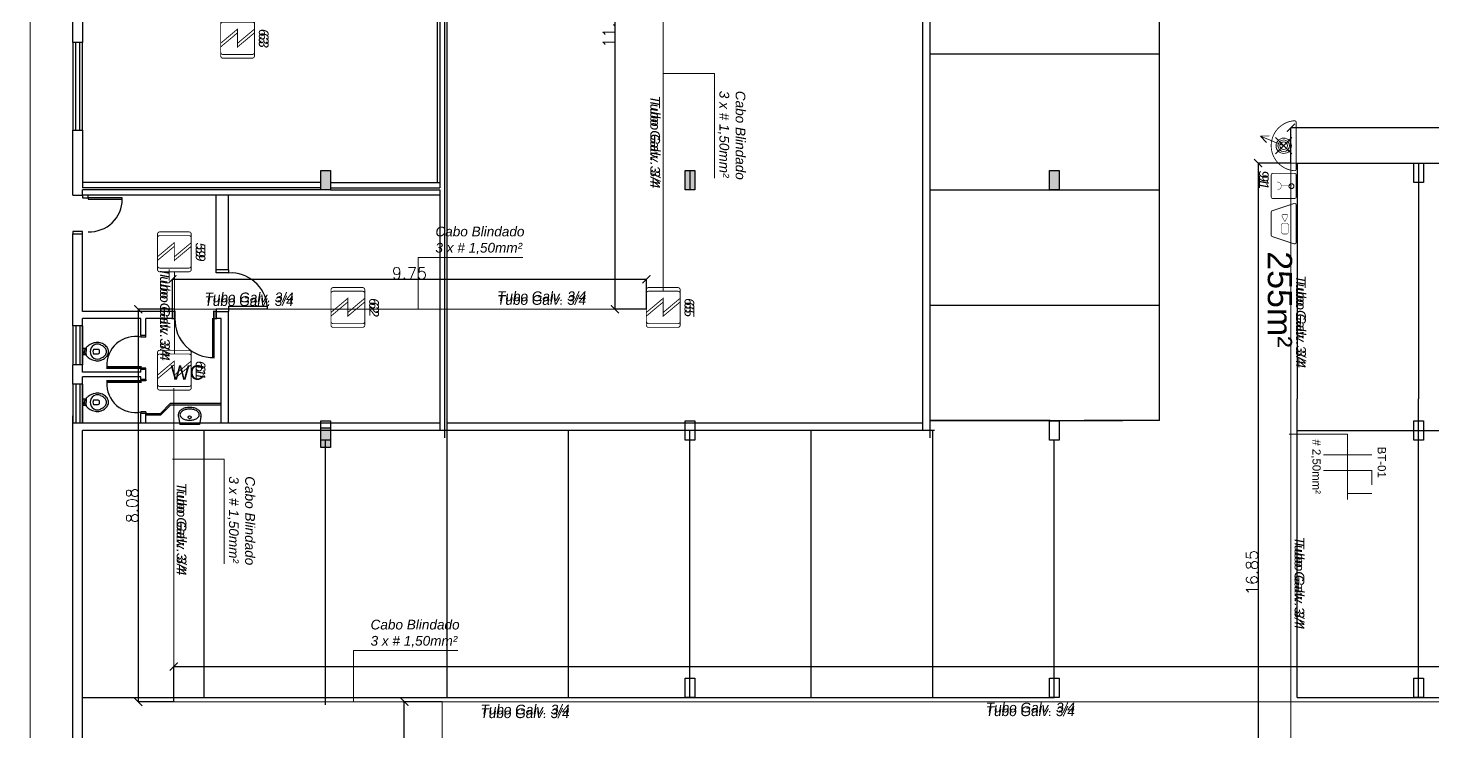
# Model space of a CAD drawing. Header units: metres. Extents: x -331 to 2982, y 362 to 2539.
# Drawn here: x 2868.29 to 2897.21, y 1424.89 to 1439.38 of the extents above; entities that cross this region are included whole.
import ezdxf

# ---------------------------------------------------------------- set-up
doc = ezdxf.new("R2010")
doc.units = ezdxf.units.M
doc.layers.get('0').update_dxf_attribs({"color": 251})
doc.layers.get('Defpoints').update_dxf_attribs({"color": 251})
doc.layers.add('_cotas', color=251, linetype='Continuous', lineweight=13)
for name, color, linetype in [('CX', 251, 'Continuous'), ('DET. FUMAÇA', 1, 'Continuous'), ('Div', 251, 'Continuous'), ('Pis', 251, 'Continuous')]:
    doc.layers.add(name, color=color, linetype=linetype)
doc.styles.add('COTA', font='simplex.shx')
doc.styles.add('DESTAQUE', font='arial.ttf', dxfattribs={"height": 0.4})
doc.styles.get("Standard").update_dxf_attribs({"font": 'arial.ttf', "height": 0.3})
doc.dimstyles.new('EXEC_75', dxfattribs={"dimscale": 75, "dimtxt": 0.0032, "dimasz": 0.0022, "dimexe": 0, "dimexo": 0, "dimgap": 5e-05, "dimtad": 1, "dimzin": 4, "dimdsep": 46, "dimtxsty": 'COTA', "dimblk": 'ARCHTICK', "dimcen": 0, "dimclrd": 1, "dimclre": 1, "dimclrt": 2, "dimazin": 0, "dimtfac": 1, "dimtix": 1, "dimtmove": 2, "dimatfit": 3, "dimldrblk": 'DOT', "dimfxl": 1, "dimtvp": 1, "dimtolj": 1, "dimtzin": 0, "dimarcsym": 0})

# ---------------------------------------------------------------- blocks, each defined once
blk = doc.blocks.new('PILAR')
for p, q in [((-0.1, 0.2), (0.1, 0.2)), ((-0.1, -0.2), (-0.1, 0.2)), ((0.1, 0.2), (0.1, -0.2)), ((0.1, -0.2), (-0.1, -0.2))]:
    blk.add_line(p, q)
blk.add_solid([(-0.1, -0.2), (-0.1, 0.2), (0.1, -0.2), (0.1, 0.2)])
blk = doc.blocks.new('Detector de fumaça')
at = {"layer": 'DET. FUMAÇA', "linetype": 'Continuous', "lineweight": 15, "const_width": 0.0187}
blk.add_lwpolyline([(774.599, 539.816), (775.249, 539.816, -0.414214), (775.296, 539.769), (775.296, 539.167, -0.414214), (775.249, 539.12), (774.599, 539.12, -0.414214), (774.553, 539.167), (774.553, 539.769, -0.414214)], format="xyb", close=True, dxfattribs=at)
blk.add_lwpolyline([(774.773, 539.816), (775.064, 539.468), (774.773, 539.468), (775.064, 539.12)], dxfattribs=at)
blk = doc.blocks.new('WEW')
at = {"color": 1, "lineweight": 0, "true_color": 0xe60000}
for p, q in [((1781.244, 994.005), (1781.439, 994.482)), ((1781.439, 994.482), (1781.308, 994.36)), ((1781.439, 994.482), (1781.447, 994.302)), ((1781.075, 994.175), (1781.413, 993.836)), ((1781.413, 994.175), (1781.075, 993.836))]:
    blk.add_line(p, q, dxfattribs=at)
at = {"color": 1, "true_color": 0xe60000, "const_width": 0.0172}
for points in [[(1779.259, 993.747), (1780.023, 993.747, 0.511918), (1780.056, 993.793), (1779.907, 994.24, 0.322823), (1779.874, 994.263), (1779.408, 994.263, 0.322823), (1779.375, 994.24), (1779.226, 993.793, 0.511918)], [(1780.193, 994.263), (1780.641, 994.263, -0.414214), (1780.675, 994.229), (1780.675, 993.782, -0.414214), (1780.641, 993.747), (1780.193, 993.747, -0.414214), (1780.159, 993.782), (1780.159, 994.229, -0.414214)], [(1780.764, 993.748), (1781.724, 993.748, 0.435311), (1781.759, 993.784, 0.930949), (1780.73, 993.784, 0.435311)]]:
    blk.add_lwpolyline(points, format="xyb", close=True, dxfattribs=at)
at = {"color": 1, "true_color": 0xe60000, "const_width": 0.0086}
for points in [[(1779.463, 994.06), (1779.617, 994.06), (1779.652, 994.026), (1779.652, 993.936), (1779.617, 993.902), (1779.463, 993.902), (1779.428, 993.936), (1779.428, 994.026)], [(1779.832, 993.936), (1779.832, 994.026), (1779.802, 994.044), (1779.679, 993.981), (1779.802, 993.918)]]:
    blk.add_lwpolyline(points, close=True, dxfattribs=at)
for points in [[(1780.336, 994.135), (1780.338, 994.117), (1780.344, 994.099), (1780.351, 994.088), (1780.365, 994.073), (1780.373, 994.067), (1780.386, 994.06), (1780.397, 994.057), (1780.413, 994.055), (1780.421, 994.055), (1780.431, 994.056), (1780.45, 994.062), (1780.464, 994.07), (1780.477, 994.082), (1780.488, 994.096), (1780.494, 994.11), (1780.497, 994.122), (1780.498, 994.13), (1780.498, 994.136)], [(1780.417, 993.837), (1780.417, 994.055)]]:
    blk.add_lwpolyline(points, dxfattribs=at)
at = {"color": 1, "lineweight": 0, "true_color": 0xe60000}
for radius in [0.158, 0.119, 0.0774]:
    blk.add_circle((1781.244, 994.005), radius, dxfattribs=at)
blk = doc.blocks.new('rett')
at = {"color": 2, "linetype": 'Continuous', "lineweight": 15}
blk.add_line((813.966, 2203), (814.262, 2203), dxfattribs=at)
at = {"layer": 'Div', "color": 2, "linetype": 'Continuous', "lineweight": 15}
for p, q in [((813.645, 2202.003), (813.645, 2203)), ((813.966, 2202.003), (813.966, 2203)), ((814.435, 2202.502), (814.435, 2203))]:
    blk.add_line(p, q, dxfattribs=at)
blk.add_lwpolyline([(813.214, 2201.295), (813.214, 2202.502), (814.56, 2202.502)], dxfattribs=at)
at = {"layer": 'Div', "color": 2, "linetype": 'Continuous', "lineweight": 15, "char_height": 0.1683, "attachment_point": 1}
for s, insert in [('\\pxqc;\\PBT-01{\\fArial|b0|i1|c0|p34;  }', (808.19, 2203.569)), ('\\pxqc;\\P\\pi-0.92701,l1.92701,t1.92701;#^I2,50mm²', (808.198, 2202.227))]:
    blk.add_mtext_dynamic_manual_height_columns(s, width=11.20762, gutter_width=2.104, heights=[0], dxfattribs=dict(at, insert=insert))
blk = doc.blocks.new('derw')
at = {"layer": 'Div', "color": 2, "linetype": 'Continuous', "lineweight": 15}
blk.add_lwpolyline([(814.419, 2191.53), (814.419, 2192.589), (816.571, 2192.589)], dxfattribs=at)
at = {"layer": 'Div', "color": 2, "linetype": 'Continuous', "lineweight": 15, "insert": (814.772, 2193.224), "char_height": 0.2, "attachment_point": 1}
blk.add_mtext_dynamic_manual_height_columns('{\\fArial|b0|i1|c0|p34;Cabo Blindado \\P3 x # 1,50mm²}', width=13.3188, gutter_width=2.5, heights=[0], dxfattribs=at)
blk = doc.blocks.new('_ARCHTICK')
at = {"color": 0, "linetype": 'ByBlock', "const_width": 0.15}
blk.add_lwpolyline([(-0.5, -0.5), (0.5, 0.5)], dxfattribs=at)
blk = doc.blocks.new('*D112')
at = {"color": 1, "linetype": 'Continuous', "lineweight": -2, "transparency": 16777216}
for p, q in [((2881.364, 1445.289), (2880.367, 1445.289)), ((2880.367, 1445.289), (2880.367, 1433.592)), ((2881.016, 1433.592), (2880.367, 1433.592))]:
    blk.add_line(p, q, dxfattribs=at)
at = {"layer": 'Defpoints', "color": 0, "transparency": 16777216}
for p in [(2881.364, 1445.289), (2880.367, 1433.592), (2881.016, 1433.592)]:
    blk.add_point(p, dxfattribs=at)
at = {"color": 1, "lineweight": -2, "transparency": 16777216, "xscale": 0.165, "yscale": 0.165, "zscale": 0.165}
for p, rotation in [((2880.367, 1445.289), 90), ((2880.367, 1433.592), 270)]:
    blk.add_blockref('_ARCHTICK', p, dxfattribs=dict(at, rotation=rotation))
at = {"color": 2, "lineweight": 15, "transparency": 16777216, "insert": (2880.243, 1439.44), "char_height": 0.24, "attachment_point": 5, "rotation": 90, "style": 'COTA'}
blk.add_mtext('\\A1;11.70', dxfattribs=at)
blk = doc.blocks.new('_Dot')
at = {"color": 0, "linetype": 'ByBlock', "lineweight": -2}
blk.add_line((-0.5, 0), (-1, 0), dxfattribs=at)
at = {"color": 0, "linetype": 'ByBlock', "const_width": 0.5}
blk.add_lwpolyline([(-0.25, 0, 1), (0.25, 0, 1)], format="xyb", close=True, dxfattribs=at)
blk = doc.blocks.new('*D113')
at = {"color": 1, "linetype": 'Continuous', "lineweight": -2, "transparency": 16777216}
for p, q in [((2871.262, 1433.55), (2871.262, 1434.21)), ((2871.262, 1434.21), (2881.016, 1434.21)), ((2881.016, 1433.592), (2881.016, 1434.21))]:
    blk.add_line(p, q, dxfattribs=at)
at = {"layer": 'Defpoints', "color": 0, "transparency": 16777216}
for p in [(2881.016, 1434.21), (2871.262, 1433.55), (2881.016, 1433.592)]:
    blk.add_point(p, dxfattribs=at)
at = {"color": 1, "lineweight": -2, "transparency": 16777216, "xscale": 0.165, "yscale": 0.165, "zscale": 0.165, "rotation": 180}
blk.add_blockref('_ARCHTICK', (2871.262, 1434.21), dxfattribs=at)
at = {"color": 1, "lineweight": -2, "transparency": 16777216, "xscale": 0.165, "yscale": 0.165, "zscale": 0.165}
blk.add_blockref('_ARCHTICK', (2881.016, 1434.21), dxfattribs=at)
at = {"color": 2, "lineweight": 15, "transparency": 16777216, "insert": (2876.139, 1434.334), "char_height": 0.24, "attachment_point": 5, "style": 'COTA'}
blk.add_mtext('\\A1;9.75', dxfattribs=at)
blk = doc.blocks.new('*D118')
at = {"color": 1, "linetype": 'Continuous', "lineweight": -2, "transparency": 16777216}
for p, q in [((2894.283, 1436.6), (2894.283, 1437.328)), ((2954.514, 1437.328), (2894.283, 1437.328)), ((2954.514, 1436.6), (2954.514, 1437.328))]:
    blk.add_line(p, q, dxfattribs=at)
at = {"layer": 'Defpoints', "color": 0, "transparency": 16777216}
for p in [(2894.283, 1437.328), (2894.283, 1436.6), (2954.514, 1436.6)]:
    blk.add_point(p, dxfattribs=at)
at = {"color": 1, "lineweight": -2, "transparency": 16777216, "xscale": 0.165, "yscale": 0.165, "zscale": 0.165, "rotation": 180}
blk.add_blockref('_ARCHTICK', (2894.283, 1437.328), dxfattribs=at)
at = {"color": 1, "lineweight": -2, "transparency": 16777216, "xscale": 0.165, "yscale": 0.165, "zscale": 0.165}
blk.add_blockref('_ARCHTICK', (2954.514, 1437.328), dxfattribs=at)
at = {"color": 2, "lineweight": 15, "transparency": 16777216, "insert": (2924.398, 1437.451), "char_height": 0.24, "attachment_point": 5, "style": 'COTA'}
blk.add_mtext('\\A1;60.23', dxfattribs=at)
blk = doc.blocks.new('*D119')
at = {"color": 1, "linetype": 'Continuous', "lineweight": -2, "transparency": 16777216}
for p, q in [((2894.283, 1436.6), (2893.608, 1436.6)), ((2893.608, 1436.6), (2893.608, 1419.745)), ((2894.283, 1419.745), (2893.608, 1419.745))]:
    blk.add_line(p, q, dxfattribs=at)
at = {"layer": 'Defpoints', "color": 0, "transparency": 16777216}
for p in [(2894.283, 1436.6), (2893.608, 1419.745), (2894.283, 1419.745)]:
    blk.add_point(p, dxfattribs=at)
at = {"color": 1, "lineweight": -2, "transparency": 16777216, "xscale": 0.165, "yscale": 0.165, "zscale": 0.165}
for p, rotation in [((2893.608, 1436.6), 90), ((2893.608, 1419.745), 270)]:
    blk.add_blockref('_ARCHTICK', p, dxfattribs=dict(at, rotation=rotation))
at = {"color": 2, "lineweight": 15, "transparency": 16777216, "insert": (2893.484, 1428.173), "char_height": 0.24, "attachment_point": 5, "rotation": 90, "style": 'COTA'}
blk.add_mtext('\\A1;16.85', dxfattribs=at)
blk = doc.blocks.new('*D120')
at = {"color": 1, "linetype": 'Continuous', "lineweight": -2, "transparency": 16777216}
for p, q in [((2871.287, 1425.514), (2871.287, 1426.238)), ((2871.287, 1426.238), (2942.006, 1426.238)), ((2942.006, 1425.514), (2942.006, 1426.238))]:
    blk.add_line(p, q, dxfattribs=at)
at = {"layer": 'Defpoints', "color": 0, "transparency": 16777216}
for p in [(2942.006, 1426.238), (2871.287, 1425.514), (2942.006, 1425.514)]:
    blk.add_point(p, dxfattribs=at)
at = {"color": 1, "lineweight": -2, "transparency": 16777216, "xscale": 0.165, "yscale": 0.165, "zscale": 0.165, "rotation": 180}
blk.add_blockref('_ARCHTICK', (2871.287, 1426.238), dxfattribs=at)
at = {"color": 1, "lineweight": -2, "transparency": 16777216, "xscale": 0.165, "yscale": 0.165, "zscale": 0.165}
blk.add_blockref('_ARCHTICK', (2942.006, 1426.238), dxfattribs=at)
at = {"color": 2, "lineweight": 15, "transparency": 16777216, "insert": (2906.646, 1426.361), "char_height": 0.24, "attachment_point": 5, "style": 'COTA'}
blk.add_mtext('\\A1;70.72', dxfattribs=at)
blk = doc.blocks.new('*D140')
at = {"color": 1, "linetype": 'Continuous', "lineweight": -2, "transparency": 16777216}
for p, q in [((2876.814, 1425.514), (2876.034, 1425.514)), ((2876.034, 1411.18), (2876.034, 1425.514)), ((2876.814, 1411.18), (2876.034, 1411.18))]:
    blk.add_line(p, q, dxfattribs=at)
at = {"layer": 'Defpoints', "color": 0, "transparency": 16777216}
for p in [(2876.034, 1425.514), (2876.814, 1425.514), (2876.814, 1411.18)]:
    blk.add_point(p, dxfattribs=at)
at = {"color": 1, "lineweight": -2, "transparency": 16777216, "xscale": 0.165, "yscale": 0.165, "zscale": 0.165}
for p, rotation in [((2876.034, 1425.514), 90), ((2876.034, 1411.18), 270)]:
    blk.add_blockref('_ARCHTICK', p, dxfattribs=dict(at, rotation=rotation))
at = {"color": 2, "lineweight": 15, "transparency": 16777216, "insert": (2875.911, 1418.347), "char_height": 0.24, "attachment_point": 5, "rotation": 90, "style": 'COTA'}
blk.add_mtext('\\A1;14.33', dxfattribs=at)
blk = doc.blocks.new('*D153')
at = {"color": 1, "linetype": 'Continuous', "lineweight": -2, "transparency": 16777216}
for p, q in [((2871.3, 1433.592), (2870.556, 1433.592)), ((2870.556, 1433.592), (2870.556, 1425.514)), ((2871.287, 1425.514), (2870.556, 1425.514))]:
    blk.add_line(p, q, dxfattribs=at)
at = {"layer": 'Defpoints', "color": 0, "transparency": 16777216}
for p in [(2871.3, 1433.592), (2870.556, 1425.514), (2871.287, 1425.514)]:
    blk.add_point(p, dxfattribs=at)
at = {"color": 1, "lineweight": -2, "transparency": 16777216, "xscale": 0.165, "yscale": 0.165, "zscale": 0.165}
for p, rotation in [((2870.556, 1433.592), 90), ((2870.556, 1425.514), 270)]:
    blk.add_blockref('_ARCHTICK', p, dxfattribs=dict(at, rotation=rotation))
at = {"color": 2, "lineweight": 15, "transparency": 16777216, "insert": (2870.432, 1429.553), "char_height": 0.24, "attachment_point": 5, "rotation": 90, "style": 'COTA'}
blk.add_mtext('\\A1;8.08', dxfattribs=at)
blk = doc.blocks.new('BACIA')
for p, q in [((-0.069, -0.15), (-0.074, -0.15)), ((-0.062, -0.15), (-0.069, -0.15)), ((-0.062, -0.092), (-0.062, -0.15)), ((0, -0.08), (-0.052, -0.08)), ((0.052, -0.08), (0, -0.08)), ((0.032, -0.115), (0, -0.115)), ((0.036, -0.142), (0.036, -0.131)), ((0.062, -0.15), (0.062, -0.092)), ((0.069, -0.15), (0.062, -0.15)), ((0.074, -0.15), (0.069, -0.15)), ((-0.118, -0.489), (-0.136, -0.454)), ((-0.044, -0.304), (-0.044, -0.4)), ((0.044, -0.4), (0.044, -0.304)), ((0.118, -0.489), (0.136, -0.454))]:
    blk.add_line(p, q)
for points in [[(-0.062, -0.15), (0, -0.15)], [(0.062, -0.15), (0, -0.15)]]:
    blk.add_lwpolyline(points)
blk.add_lwpolyline([(-0.044, -0.15, 0.380199), (-0.036, -0.142), (-0.036, -0.131, 0.087349), (-0.037, -0.127, -0.172037), (-0.037, -0.118, -0.102747), (-0.036, -0.116, -0.167994), (-0.032, -0.115), (0, -0.115)], format="xyb")
for centre, radius, start, end in [((0.145, -0.398), 0.335, 145.8476, 164.7475), ((0.001, -0.386), 0.154, 90.2488, 150.3441), ((0.132, -0.391), 0.32, 131.9479, 145.5381), ((-0.075, -0.16), 0.0102, 88.3086, 135.2439), ((-0.051, -0.092), 0.0118, 93.6802, 181.2989), ((0, -0.356), 0.0683, 49.3118, 130.6882), ((-0.001, -0.386), 0.154, 29.6559, 89.7512), ((0.032, -0.122), 0.00666, 53.8977, 92.0428), ((0.032, -0.121), 0.00592, 22.5984, 46.064), ((0.048, -0.132), 0.0119, 155.9796, 175.9479), ((0.044, -0.142), 0.00832, 182.0149, 265.282), ((0.025, -0.123), 0.0131, 340.3418, 19.3875), ((0.051, -0.092), 0.0118, 358.7011, 86.3198), ((0.075, -0.16), 0.0102, 44.7561, 91.6914), ((-0.132, -0.391), 0.32, 34.4619, 48.0521), ((-0.145, -0.398), 0.335, 15.2525, 34.1524), ((0.055, -0.38), 0.243, 163.2378, 187.0453), ((0.06, -0.382), 0.248, 186.483, 211.073), ((-0.008, -0.384), 0.146, 149.7019, 190.4456), ((0.076, -0.369), 0.268, 211.6809, 231.8397), ((0.003, -0.383), 0.157, 190.028, 206.9274), ((0.076, -0.369), 0.228, 211.6809, 231.8397), ((0, -0.461), 0.109, 233.0019, 270.1282), ((-0.02, -0.4), 0.0241, 179.1095, 246.4896), ((0, -0.343), 0.0846, 249.2223, 290.7777), ((0, -0.461), 0.109, 269.8718, 306.9981), ((0.02, -0.4), 0.0241, 293.5104, 0.8905), ((-0.076, -0.369), 0.228, 308.1603, 328.3191), ((-0.076, -0.369), 0.268, 308.1603, 328.3191), ((0.008, -0.384), 0.146, 349.5544, 30.2981), ((-0.003, -0.383), 0.157, 333.0726, 349.972), ((-0.06, -0.382), 0.248, 328.927, 353.517), ((-0.055, -0.38), 0.243, 352.9547, 16.7622), ((0, -0.461), 0.149, 233.0019, 270.1282), ((0, -0.461), 0.149, 269.8718, 306.9981)]:
    blk.add_arc(centre, radius, start, end)
blk = doc.blocks.new('Lavat-m')
for p, q in [((-0.231, -0.178), (-0.204, -0.02)), ((-0.204, -0.02), (0.204, -0.02)), ((0.231, -0.178), (0.204, -0.02))]:
    blk.add_line(p, q)
blk.add_lwpolyline([(-0.235, -0.219, 0.144135), (-0.219, -0.273, 0.107177), (-0.166, -0.326, 0.077907), (-0.094, -0.358, 0.065123), (0, -0.37, 0.065123), (0.094, -0.358, 0.077907), (0.166, -0.326, 0.107177), (0.219, -0.273, 0.144135), (0.235, -0.219, 0.144135)], format="xyb")
blk.add_lwpolyline([(0.199, -0.219, 0.144135), (0.189, -0.185, 0.107177), (0.147, -0.143, 0.077907), (0.084, -0.115, 0.065123), (0, -0.104, 0.065123), (-0.084, -0.115, 0.077907), (-0.147, -0.143, 0.107177), (-0.189, -0.185, 0.144135), (-0.199, -0.219, 0.144135), (-0.189, -0.253, 0.107177), (-0.147, -0.295, 0.077907), (-0.084, -0.323, 0.065123), (0, -0.334, 0.065123), (0.084, -0.323, 0.077907), (0.147, -0.295, 0.107177), (0.189, -0.253, 0.144135)], format="xyb", close=True)
blk.add_circle((0, -0.166), 0.03)
for start, end in [(170, 180), (0, 10)]:
    blk.add_arc((0, -0.219), 0.235, start, end)
blk = doc.blocks.new('porta .7')
at = {"layer": 'CX', "ltscale": 8}
blk.add_lwpolyline([(0, 0), (0.03, 0), (0.03, 0.7), (0, 0.7)], close=True, dxfattribs=at)
at = {"layer": 'CX', "color": 1, "ltscale": 8}
blk.add_arc((0.03, 0.029), 0.671, 357.4911, 90, dxfattribs=at)

msp = doc.modelspace()

# ---------------------------------------------------------------- linework, layer by layer
at = {"lineweight": 0}
for p, q in [((2881.912, 1436.45), (2881.912, 1436.05)), ((2889.312, 1436.45), (2889.512, 1436.45)), ((2869.212, 1435.943), (2869.412, 1435.943)), ((2869.412, 1435.943), (2869.412, 1436.05)), ((2869.412, 1433.55), (2869.412, 1435.143)), ((2872.162, 1433.4), (2872.162, 1433.55)), ((2869.412, 1433.25), (2869.412, 1432.45)), ((2870.712, 1433.05), (2870.612, 1433.05)), ((2869.412, 1432.05), (2869.412, 1431.25)), ((2870.612, 1432.15), (2870.712, 1432.15)), ((2870.712, 1431.45), (2870.612, 1431.45)), ((2870.712, 1431.45), (2870.612, 1431.45))]:
    msp.add_line(p, q, dxfattribs=at)
at = {"layer": 'DET. FUMAÇA', "color": 3, "linetype": 'Continuous', "lineweight": 15}
for points in [[(2894.283, 1436.6), (2954.514, 1436.6), (2954.514, 1442.595), (2962.466, 1442.595)], [(2894.283, 1436.6), (2894.283, 1419.745)]]:
    msp.add_lwpolyline(points, dxfattribs=at)
at = {"layer": 'DET. FUMAÇA', "color": 2, "linetype": 'Continuous', "lineweight": 15}
msp.add_circle((2894.295, 1436.127), 0.0504, dxfattribs=at)
at = {"layer": 'Div', "color": 150, "linetype": 'Continuous', "lineweight": 0}
for p, q in [((2881.364, 1433.963), (2881.364, 1445.289)), ((2871.3, 1434.365), (2871.3, 1432.673)), ((2881.016, 1433.592), (2871.3, 1433.592)), ((2876.814, 1417.757), (2876.814, 1425.514))]:
    msp.add_line(p, q, dxfattribs=at)
at = {"layer": 'Div', "color": 230, "linetype": 'Continuous', "lineweight": 0}
msp.add_lwpolyline([(2868.332, 1406.738), (2868.332, 1456.502, -0.414214), (2869.332, 1457.502), (2981.073, 1457.502, -0.573634), (2981.945, 1456.011), (2936.695, 1375.576, -0.270944), (2935.824, 1375.066), (2919.103, 1375.066, -0.27519), (2918.224, 1375.589), (2902.169, 1405.215, 0.27519), (2901.29, 1405.738), (2869.332, 1405.738, -0.414214)], format="xyb", close=True, dxfattribs=at)
at = {"layer": 'Div', "color": 150, "linetype": 'Continuous', "lineweight": 0}
for points in [[(2871.287, 1431.966), (2871.287, 1425.514), (2889.016, 1425.514)], [(2889.016, 1425.514), (2942.006, 1425.514), (2942.006, 1420.437), (2949.223, 1420.437), (2949.223, 1411.112), (2947.522, 1407.716), (2898.053, 1407.716), (2898.053, 1404.734), (2868.289, 1404.734)]]:
    msp.add_lwpolyline(points, dxfattribs=at)
at = {"layer": 'Pis'}
for p, q in [((2876.712, 1442.55), (2876.712, 1436.2)), ((2876.762, 1442.7), (2876.762, 1436.2)), ((2876.762, 1442.7), (2876.762, 1436.093)), ((2876.862, 1442.55), (2876.862, 1430.95)), ((2876.912, 1442.55), (2876.912, 1431.1)), ((2891.582, 1431.303), (2891.582, 1442.541)), ((2886.702, 1441.649), (2886.702, 1431.1)), ((2886.852, 1441.653), (2886.852, 1430.95)), ((2869.212, 1439.08), (2869.212, 1439.88)), ((2869.412, 1439.88), (2869.412, 1439.08)), ((2869.412, 1439.08), (2869.212, 1439.08)), ((2869.212, 1439.08), (2869.212, 1437.28)), ((2869.267, 1439.08), (2869.267, 1437.28)), ((2869.357, 1437.28), (2869.357, 1439.08)), ((2869.412, 1437.28), (2869.412, 1439.08)), ((2891.582, 1438.844), (2886.85, 1438.844)), ((2869.212, 1435.943), (2869.212, 1437.28)), ((2869.212, 1437.28), (2869.412, 1437.28)), ((2869.412, 1437.28), (2869.412, 1436.093)), ((2881.912, 1436.45), (2881.912, 1436.05)), ((2889.312, 1436.45), (2889.512, 1436.45)), ((2894.412, 1436.6), (2894.412, 1431.75)), ((2894.412, 1436.6), (2939.412, 1436.6)), ((2896.812, 1436.2), (2896.812, 1436.6)), ((2896.812, 1436.6), (2897.012, 1436.6)), ((2896.912, 1436.6), (2896.912, 1431.75)), ((2897.012, 1436.6), (2897.012, 1436.2)), ((2874.312, 1436.2), (2869.412, 1436.2)), ((2874.312, 1436.093), (2869.412, 1436.093)), ((2874.512, 1436.2), (2876.762, 1436.2)), ((2874.512, 1436.093), (2876.762, 1436.093)), ((2897.012, 1436.2), (2896.812, 1436.2)), ((2869.212, 1435.943), (2869.412, 1435.943)), ((2869.212, 1435.943), (2869.412, 1435.943)), ((2869.412, 1435.943), (2869.412, 1436.05)), ((2874.312, 1436.05), (2869.412, 1436.05)), ((2869.412, 1435.943), (2869.412, 1436.05)), ((2869.412, 1435.943), (2869.412, 1435.889)), ((2869.529, 1435.943), (2869.412, 1435.943)), ((2869.412, 1435.889), (2869.529, 1435.889)), ((2876.762, 1435.943), (2869.529, 1435.943)), ((2869.529, 1435.889), (2869.529, 1435.943)), ((2872.162, 1434.34), (2872.162, 1435.943)), ((2872.412, 1434.401), (2872.412, 1435.943)), ((2874.512, 1436.05), (2876.762, 1436.05)), ((2876.762, 1436.05), (2876.762, 1431.1)), ((2891.584, 1436.047), (2886.868, 1436.047)), ((2869.412, 1435.195), (2869.212, 1435.195)), ((2869.212, 1435.195), (2869.212, 1435.143)), ((2869.412, 1435.143), (2869.412, 1435.195)), ((2869.212, 1435.143), (2869.412, 1435.143)), ((2869.212, 1433.25), (2869.212, 1435.143)), ((2869.412, 1433.55), (2869.412, 1435.143)), ((2869.412, 1433.55), (2869.412, 1435.143)), ((2872.412, 1434.401), (2872.162, 1434.401)), ((2872.162, 1434.34), (2872.162, 1434.401)), ((2872.412, 1434.34), (2872.162, 1434.34)), ((2872.412, 1434.401), (2872.412, 1434.401)), ((2872.412, 1434.401), (2872.412, 1434.34)), ((2871.262, 1433.55), (2869.412, 1433.55)), ((2872.162, 1433.604), (2872.412, 1433.604)), ((2872.162, 1433.604), (2872.162, 1433.55)), ((2872.162, 1433.4), (2872.162, 1433.55)), ((2872.162, 1433.55), (2872.162, 1433.55)), ((2872.162, 1433.55), (2872.412, 1433.55)), ((2872.412, 1433.654), (2873.212, 1433.654)), ((2872.412, 1433.654), (2872.412, 1433.604)), ((2872.412, 1433.604), (2872.412, 1433.55)), ((2872.412, 1433.604), (2873.212, 1433.604)), ((2872.412, 1431.25), (2872.412, 1433.55)), ((2872.412, 1433.55), (2872.412, 1433.55)), ((2872.412, 1433.55), (2872.412, 1433.55)), ((2873.212, 1433.654), (2873.212, 1433.604)), ((2891.582, 1433.672), (2886.856, 1433.672)), ((2869.212, 1433.25), (2869.212, 1432.45)), ((2869.412, 1433.25), (2869.212, 1433.25)), ((2869.272, 1433.25), (2869.272, 1432.45)), ((2869.352, 1433.25), (2869.352, 1432.45)), ((2870.612, 1433.4), (2869.412, 1433.4)), ((2869.412, 1433.25), (2869.412, 1433.4)), ((2869.412, 1433.25), (2869.412, 1432.45)), ((2869.412, 1432.45), (2869.412, 1433.25)), ((2870.612, 1433.05), (2870.612, 1433.4)), ((2871.262, 1433.4), (2870.712, 1433.4)), ((2870.712, 1433.05), (2870.712, 1433.4)), ((2872.262, 1433.4), (2872.162, 1433.4)), ((2872.262, 1431.25), (2872.262, 1433.4)), ((2870.712, 1433.05), (2870.612, 1433.05)), ((2870.712, 1433.05), (2870.612, 1433.05)), ((2870.612, 1433.05), (2870.612, 1433.02)), ((2870.712, 1433.02), (2870.612, 1433.02)), ((2870.712, 1433.02), (2870.712, 1433.05)), ((2869.212, 1432.05), (2869.212, 1432.45)), ((2869.412, 1432.45), (2869.212, 1432.45)), ((2869.412, 1432.3), (2869.412, 1432.45)), ((2870.612, 1432.3), (2869.412, 1432.3)), ((2870.712, 1432.38), (2870.612, 1432.38)), ((2870.612, 1432.38), (2870.612, 1432.35)), ((2870.612, 1432.3), (2870.612, 1432.35)), ((2870.712, 1432.35), (2870.612, 1432.35)), ((2870.712, 1432.35), (2870.712, 1432.38)), ((2870.712, 1432.15), (2870.712, 1432.35)), ((2869.212, 1432.05), (2869.212, 1431.25)), ((2869.412, 1432.05), (2869.212, 1432.05)), ((2869.272, 1432.05), (2869.272, 1431.25)), ((2869.352, 1432.05), (2869.352, 1431.25)), ((2869.412, 1432.05), (2869.412, 1432.2)), ((2870.612, 1432.2), (2869.412, 1432.2)), ((2869.412, 1432.05), (2869.412, 1431.25)), ((2869.412, 1431.25), (2869.412, 1432.05)), ((2870.612, 1432.15), (2870.612, 1432.2)), ((2870.612, 1432.15), (2870.712, 1432.15)), ((2870.712, 1432.15), (2870.612, 1432.15)), ((2870.612, 1432.15), (2870.612, 1432.12)), ((2870.712, 1432.12), (2870.612, 1432.12)), ((2870.712, 1432.15), (2870.712, 1432.12)), ((2894.412, 1425.6), (2894.412, 1431.75)), ((2896.912, 1425.6), (2896.912, 1431.75)), ((2870.712, 1431.48), (2870.612, 1431.48)), ((2870.712, 1431.48), (2870.612, 1431.48)), ((2870.612, 1431.48), (2870.612, 1431.45)), ((2870.612, 1431.25), (2870.612, 1431.45)), ((2870.712, 1431.45), (2870.612, 1431.45)), ((2870.712, 1431.45), (2870.612, 1431.45)), ((2870.712, 1431.45), (2870.612, 1431.45)), ((2870.712, 1431.48), (2870.712, 1431.45)), ((2870.712, 1431.45), (2871.012, 1431.45)), ((2870.712, 1431.25), (2870.712, 1431.45)), ((2871.012, 1431.45), (2871.212, 1431.65)), ((2871.024, 1431.42), (2871.224, 1431.62)), ((2872.262, 1431.65), (2871.212, 1431.65)), ((2872.262, 1431.62), (2871.224, 1431.62)), ((2869.212, 1408.35), (2869.212, 1431.4)), ((2872.407, 1431.25), (2869.212, 1431.25)), ((2870.712, 1431.42), (2871.024, 1431.42)), ((2876.757, 1431.25), (2872.407, 1431.25)), ((2874.312, 1431.3), (2874.512, 1431.3)), ((2874.312, 1430.9), (2874.312, 1431.3)), ((2874.512, 1431.3), (2874.512, 1430.9)), ((2886.697, 1431.25), (2876.907, 1431.25)), ((2881.812, 1431.3), (2882.012, 1431.3)), ((2881.812, 1430.9), (2881.812, 1431.3)), ((2881.812, 1431.3), (2882.012, 1431.3)), ((2881.812, 1430.9), (2881.812, 1431.3)), ((2882.012, 1431.3), (2882.012, 1430.9)), ((2882.012, 1431.3), (2882.012, 1430.9)), ((2889.329, 1431.303), (2886.868, 1431.303)), ((2886.868, 1431.303), (2890.825, 1431.303)), ((2889.312, 1431.3), (2889.512, 1431.3)), ((2889.312, 1430.9), (2889.312, 1431.3)), ((2889.312, 1431.3), (2889.512, 1431.3)), ((2889.312, 1430.9), (2889.312, 1431.3)), ((2889.512, 1431.3), (2889.512, 1430.9)), ((2889.512, 1431.3), (2889.512, 1430.9)), ((2891.582, 1431.303), (2890.026, 1431.303)), ((2896.812, 1430.9), (2896.812, 1431.3)), ((2896.812, 1431.3), (2897.012, 1431.3)), ((2897.012, 1431.3), (2897.012, 1430.9)), ((2876.907, 1431.1), (2869.407, 1431.1)), ((2869.412, 1414), (2869.412, 1431.1)), ((2871.912, 1425.6), (2871.912, 1431.096)), ((2874.512, 1430.9), (2874.312, 1430.9)), ((2874.412, 1425.6), (2874.412, 1430.9)), ((2876.912, 1431.1), (2876.912, 1425.6)), ((2886.946, 1431.1), (2876.912, 1431.1)), ((2879.412, 1425.6), (2879.412, 1431.1)), ((2882.012, 1430.9), (2881.812, 1430.9)), ((2882.012, 1430.9), (2881.812, 1430.9)), ((2881.912, 1425.6), (2881.912, 1431.1)), ((2884.412, 1425.6), (2884.412, 1431.1)), ((2886.912, 1425.6), (2886.912, 1431.1)), ((2889.512, 1430.9), (2889.312, 1430.9)), ((2889.512, 1430.9), (2889.312, 1430.9)), ((2889.412, 1425.6), (2889.412, 1430.9)), ((2894.412, 1431.1), (2904.412, 1431.1)), ((2897.012, 1430.9), (2896.812, 1430.9)), ((2874.412, 1425.45), (2874.412, 1430.75)), ((2881.812, 1426), (2882.012, 1426)), ((2881.812, 1425.6), (2881.812, 1426)), ((2881.812, 1426), (2882.012, 1426)), ((2881.812, 1425.6), (2881.812, 1426)), ((2882.012, 1426), (2882.012, 1425.6)), ((2882.012, 1426), (2882.012, 1425.6)), ((2889.312, 1426), (2889.512, 1426)), ((2889.312, 1425.6), (2889.312, 1426)), ((2889.312, 1426), (2889.512, 1426)), ((2889.312, 1425.6), (2889.312, 1426)), ((2889.512, 1426), (2889.512, 1425.6)), ((2889.512, 1426), (2889.512, 1425.6)), ((2896.812, 1426), (2897.012, 1426)), ((2896.812, 1425.6), (2896.812, 1426)), ((2897.012, 1426), (2897.012, 1425.6)), ((2869.412, 1425.6), (2889.412, 1425.6)), ((2882.012, 1425.6), (2881.812, 1425.6)), ((2882.012, 1425.6), (2881.812, 1425.6)), ((2889.512, 1425.6), (2889.312, 1425.6)), ((2889.512, 1425.6), (2889.312, 1425.6)), ((2894.412, 1425.6), (2904.412, 1425.6)), ((2897.012, 1425.6), (2896.812, 1425.6))]:
    msp.add_line(p, q, dxfattribs=at)
at = {"layer": 'Pis', "const_width": 0.03}
for points in [[(2871.262, 1433.4), (2871.312, 1433.4), (2871.312, 1433.55), (2871.262, 1433.55)], [(2872.112, 1433.4), (2872.162, 1433.4), (2872.162, 1433.55), (2872.112, 1433.55)], [(2872.112, 1433.4), (2872.162, 1433.4), (2872.162, 1433.55), (2872.112, 1433.55)], [(2872.112, 1433.4), (2872.162, 1433.4), (2872.162, 1433.55), (2872.112, 1433.55)], [(2872.087, 1433.4), (2872.117, 1433.4), (2872.117, 1432.6), (2872.087, 1432.6)], [(2870.612, 1432.38), (2870.612, 1432.41), (2869.912, 1432.41), (2869.912, 1432.38)], [(2870.612, 1432.12), (2870.612, 1432.09), (2869.912, 1432.09), (2869.912, 1432.12)]]:
    msp.add_lwpolyline(points, close=True, dxfattribs=at)
at = {"layer": 'Pis'}
for centre, radius, start, end in [((2872.466, 1433.592), 0.748, 4.6189, 94.1591), ((2872.091, 1433.379), 0.779, 178.4138, 271.9293), ((2870.495, 1432.448), 0.584, 78.4787, 183.661), ((2870.495, 1432.053), 0.584, 176.339, 281.5213)]:
    msp.add_arc(centre, radius, start, end, dxfattribs=at)

# ---------------------------------------------------------------- block references
at = {"lineweight": 0, "rotation": 89.99999999999999}
msp.add_blockref('WEW', (3888.141, -344.286), dxfattribs=at)
at = {"lineweight": 0}
for p in [(2874.412, 1436.25), (2874.412, 1436.25), (2881.912, 1436.25), (2889.412, 1436.25), (2874.412, 1430.95)]:
    msp.add_blockref('PILAR', p, dxfattribs=at)
at = {"layer": 'DET. FUMAÇA', "linetype": 'Continuous', "lineweight": 0, "rotation": 270}
for p in [(2333.134, 2214.132), (2333.134, 2214.056), (2331.832, 2209.737), (2331.832, 2209.661), (2335.404, 2208.592), (2341.896, 2208.592), (2335.404, 2208.516), (2341.896, 2208.516), (2331.832, 2207.301), (2331.832, 2207.225)]:
    msp.add_blockref('Detector de fumaça', p, dxfattribs=at)
at = {"layer": 'Div', "color": 150, "linetype": 'Continuous', "lineweight": 15, "rotation": 270}
for name, p in [('derw', (689.83, 2252.861)), ('rett', (692.95, 2244.239)), ('derw', (679.734, 2244.928))]:
    msp.add_blockref(name, p, dxfattribs=at)
at = {"layer": 'Div', "color": 150, "linetype": 'Continuous', "lineweight": 15}
for p in [(2061.902, -757.931), (2060.567, -766.021)]:
    msp.add_blockref('derw', p, dxfattribs=at)
at = {"layer": 'Pis'}
for p in [(2874.412, 1436.25), (2874.412, 1436.25), (2881.912, 1436.25), (2889.412, 1436.25), (2874.412, 1430.95)]:
    msp.add_blockref('PILAR', p, dxfattribs=at)
for name, p, rotation in [('porta .7', (2869.529, 1435.889), 269.9999999998437), ('BACIA', (2869.334, 1432.721), 89.99999999999999), ('BACIA', (2869.334, 1431.678), 89.99999999999999), ('Lavat-m', (2871.615, 1431.204), 180)]:
    msp.add_blockref(name, p, dxfattribs=dict(at, rotation=rotation))

# ---------------------------------------------------------------- texts
at = {"layer": '_cotas', "lineweight": 0, "insert": (2894.309, 1433.796), "char_height": 0.5, "width": 2.2626, "attachment_point": 2, "rotation": 270, "style": 'DESTAQUE'}
msp.add_mtext('255m²', dxfattribs=at)
at = {"layer": 'Div', "color": 3, "linetype": 'Continuous', "lineweight": 0, "char_height": 0.2, "attachment_point": 1, "rotation": 270}
for s, heights, insert in [('{\\fArial|b0|i1|c0|p34;63}', [0], (2873.24, 1439.362)), ('{\\fArial|b0|i1|c0|p34;63}', [0], (2873.24, 1439.286)), ('{\\fArial|b0|i1|c0|p34;91}', [0.0332], (2893.827, 1436.448)), ('{\\fArial|b0|i1|c0|p34;91}', [0.0332], (2893.827, 1436.372)), ('{\\fArial|b0|i1|c0|p34;59}', [0], (2871.939, 1434.966)), ('{\\fArial|b0|i1|c0|p34;59}', [0], (2871.939, 1434.89)), ('{\\fArial|b0|i1|c0|p34;62}', [0], (2875.511, 1433.822)), ('{\\fArial|b0|i1|c0|p34;65}', [0], (2882.002, 1433.822)), ('{\\fArial|b0|i1|c0|p34;62}', [0], (2875.511, 1433.746)), ('{\\fArial|b0|i1|c0|p34;65}', [0], (2882.002, 1433.746)), ('{\\fArial|b0|i1|c0|p34;61}', [0], (2871.939, 1432.531)), ('{\\fArial|b0|i1|c0|p34;61}', [0], (2871.939, 1432.455))]:
    msp.add_mtext_dynamic_manual_height_columns(s, width=13.3188, gutter_width=2.5, heights=heights, dxfattribs=dict(at, insert=insert))
at = {"layer": 'Div', "color": 2, "linetype": 'Continuous', "lineweight": 0, "char_height": 0.2, "attachment_point": 1, "rotation": 270}
for insert in [(2881.298, 1437.991), (2881.298, 1437.915), (2871.206, 1434.441), (2871.206, 1434.365), (2894.591, 1434.291), (2894.591, 1434.215), (2871.548, 1430.025), (2871.548, 1429.949), (2894.56, 1428.914), (2894.56, 1428.838)]:
    msp.add_mtext_dynamic_manual_height_columns('{\\fArial|b0|i1|c0|p34;Tubo Galv. 3/4 }', width=13.3188, gutter_width=2.5, heights=[0], dxfattribs=dict(at, insert=insert))
at = {"layer": 'Div', "color": 2, "linetype": 'Continuous', "lineweight": 0, "char_height": 0.2, "attachment_point": 1}
for insert in [(2871.922, 1433.937), (2871.922, 1433.861), (2877.944, 1433.96), (2877.944, 1433.884), (2877.602, 1425.455), (2877.602, 1425.379), (2888.004, 1425.496), (2888.004, 1425.42)]:
    msp.add_mtext_dynamic_manual_height_columns('{\\fArial|b0|i1|c0|p34;Tubo Galv. 3/4 }', width=13.3188, gutter_width=2.5, heights=[0], dxfattribs=dict(at, insert=insert))
at = {"layer": 'Pis', "style": 'DESTAQUE'}
msp.add_text('WC ', height=0.3, rotation=360, dxfattribs=at).set_placement((2871.22, 1432.142))
at = {"layer": 'Pis', "insert": (2894.309, 1433.796), "char_height": 0.5, "width": 2.2626, "attachment_point": 2, "rotation": 270, "style": 'DESTAQUE'}
msp.add_mtext('255m²', dxfattribs=at)

# ---------------------------------------------------------------- dimensions: what is measured, and where the dimension line sits
at = {"color": 30, "linetype": 'Continuous', "lineweight": 15, "true_color": 0xf8991e}
for base, p1, p2, picture, middle in [((2880.367, 1433.592), (2881.364, 1445.289), (2881.016, 1433.592), '*D112', (2880.243, 1439.44)), ((2893.6076, 1419.7455), (2894.2827, 1436.6004), (2894.2827, 1419.7455), '*D119', (2893.4838, 1428.173)), ((2870.556, 1425.514), (2871.3, 1433.592), (2871.287, 1425.514), '*D153', (2870.432, 1429.553))]:
    dim = msp.add_linear_dim(base=base, p1=p1, p2=p2, angle=90, dimstyle='EXEC_75', dxfattribs=at)
    dim.commit()
    dim.dimension.update_dxf_attribs({"geometry": picture, "text_midpoint": middle})
for base, p1, p2, picture, middle in [((2894.283, 1437.328), (2954.514, 1436.6), (2894.283, 1436.6), '*D118', (2924.398, 1437.451)), ((2881.016, 1434.21), (2871.262, 1433.55), (2881.016, 1433.592), '*D113', (2876.139, 1434.334)), ((2942.006, 1426.238), (2871.287, 1425.514), (2942.006, 1425.514), '*D120', (2906.646, 1426.361))]:
    dim = msp.add_linear_dim(base=base, p1=p1, p2=p2, dimstyle='EXEC_75', dxfattribs=at)
    dim.commit()
    dim.dimension.update_dxf_attribs({"geometry": picture, "text_midpoint": middle})
dim = msp.add_aligned_dim(p1=(2876.814, 1411.18), p2=(2876.814, 1425.514), distance=0.779, dimstyle='EXEC_75', dxfattribs=at)
dim.commit()
dim.dimension.update_dxf_attribs({"geometry": '*D140', "text_midpoint": (2875.911, 1418.347)})

doc.saveas('drawing.dxf')
